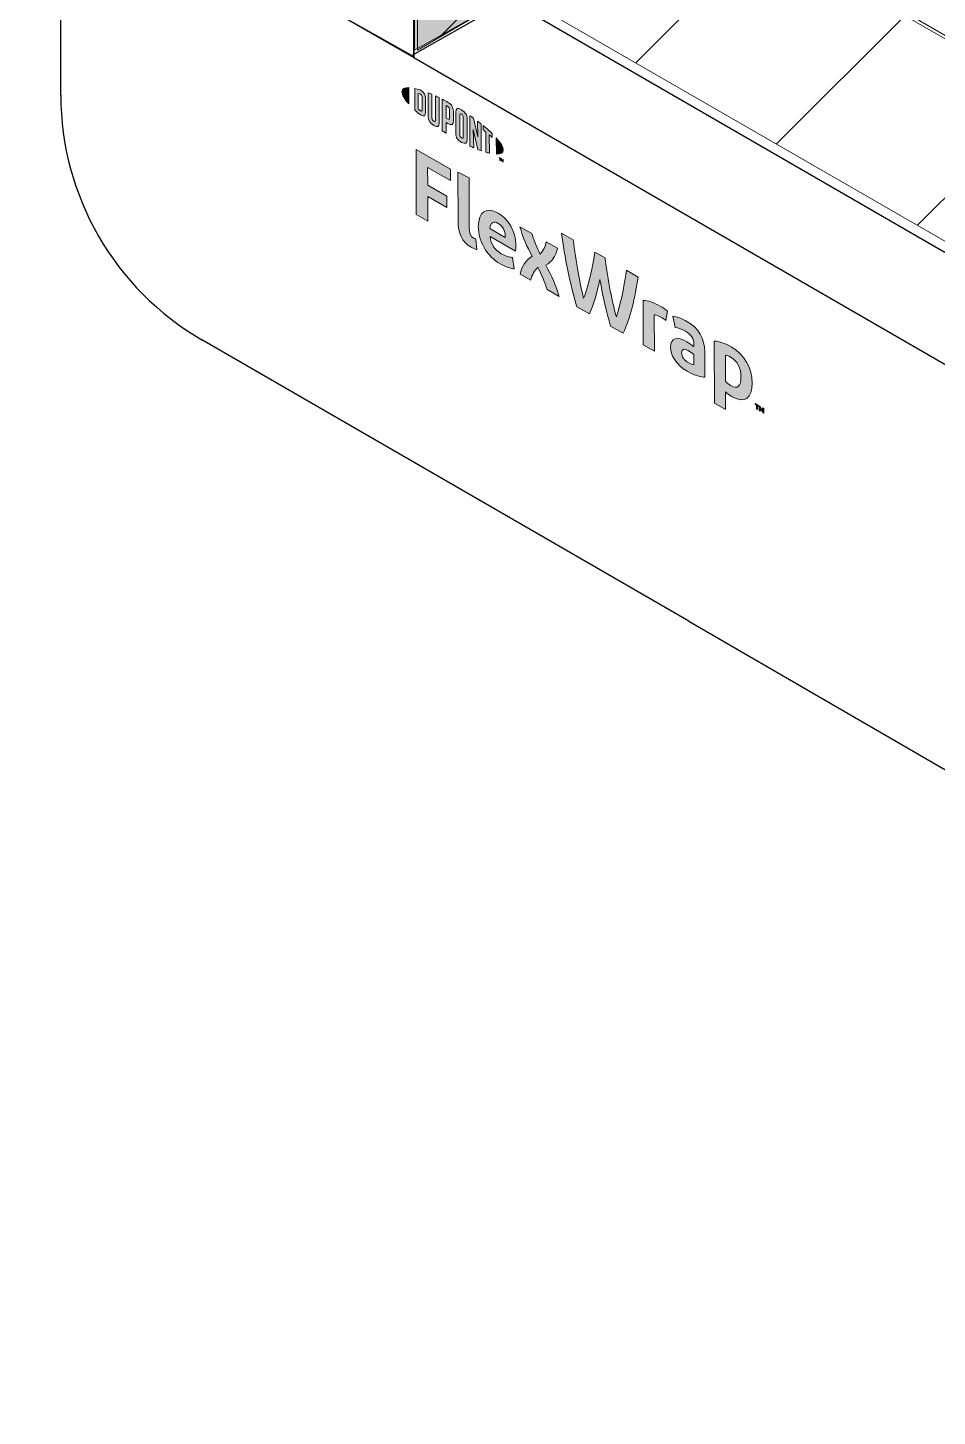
# Model space of a CAD drawing. Extents: x -1328 to 5679, y -4611 to 1603.
# Drawn here: x 3293.3 to 3351.2, y -2722.1 to -2633.7 of the extents above; entities that cross this region are included whole.
import ezdxf

# ---------------------------------------------------------------- set-up
doc = ezdxf.new("R2010")
doc.units = 0
doc.header["$MEASUREMENT"] = 0
for name, color, linetype, lineweight in [('G-ANNO-TTLB', 7, 'Continuous', 0), ('Layer 12', 7, 'Continuous', 0), ('TYVEK', 7, 'Continuous', 0)]:
    doc.layers.add(name, color=color, linetype=linetype, lineweight=lineweight)
pattern_1 = [(45, (0, 0), (-7.071067, 7.07107), [])]

# ---------------------------------------------------------------- blocks, each defined once
blk = doc.blocks.new('Block_178')
at = {"layer": 'TYVEK', "true_color": 0x003b71, "transparency": 33554687}
h = blk.add_hatch(color=156, dxfattribs=at)
h.dxf.hatch_style = 2
edge = h.paths.add_edge_path()
edge.add_spline(control_points=[(3318.071, -2645.602), (3318.071, -2645.602), (3318.06, -2641.461), (3318.06, -2641.461), (3318.06, -2641.461), (3320.246, -2642.715), (3320.246, -2642.715), (3320.246, -2642.715), (3320.248, -2643.437), (3320.248, -2643.437), (3320.248, -2643.437), (3318.796, -2642.604), (3318.796, -2642.604), (3318.796, -2642.604), (3318.799, -2643.728), (3318.799, -2643.728), (3318.799, -2643.728), (3320.02, -2644.429), (3320.02, -2644.429), (3320.02, -2644.429), (3320.021, -2645.15), (3320.021, -2645.15), (3320.021, -2645.15), (3318.8, -2644.449), (3318.8, -2644.449), (3318.8, -2644.449), (3318.804, -2646.023), (3318.804, -2646.023), (3318.804, -2646.023), (3318.071, -2645.602), (3318.071, -2645.602)], knot_values=[0, 0, 0, 0, 1, 1, 1, 2, 2, 2, 3, 3, 3, 4, 4, 4, 5, 5, 5, 6, 6, 6, 7, 7, 7, 8, 8, 8, 9, 9, 9, 10, 10, 10, 10], degree=3, periodic=0)
h = blk.add_hatch(color=156, dxfattribs=at)
h.dxf.hatch_style = 2
edge = h.paths.add_edge_path()
edge.add_spline(control_points=[(3321.444, -2646.445), (3321.444, -2646.765), (3321.517, -2646.977), (3321.722, -2647.095), (3321.773, -2647.125), (3321.824, -2647.148), (3321.871, -2647.163), (3321.871, -2647.163), (3321.923, -2647.837), (3321.923, -2647.837), (3321.826, -2647.805), (3321.667, -2647.737), (3321.564, -2647.678), (3320.974, -2647.34), (3320.737, -2646.761), (3320.736, -2646.051), (3320.736, -2646.051), (3320.728, -2642.892), (3320.728, -2642.892), (3320.728, -2642.892), (3321.436, -2643.251), (3321.436, -2643.251), (3321.436, -2643.251), (3321.444, -2646.445), (3321.444, -2646.445)], knot_values=[0, 0, 0, 0, 1, 1, 1, 2, 2, 2, 3, 3, 3, 4, 4, 4, 5, 5, 5, 6, 6, 6, 7, 7, 7, 8, 8, 8, 8], degree=3, periodic=0)
h = blk.add_hatch(color=156, dxfattribs=at)
h.dxf.hatch_style = 2
edge = h.paths.add_edge_path()
edge.add_spline(control_points=[(3322.755, -2646.495), (3322.755, -2646.495), (3323.73, -2647.055), (3323.73, -2647.055), (3323.73, -2647.055), (3323.73, -2646.984), (3323.73, -2646.984), (3323.729, -2646.653), (3323.574, -2646.322), (3323.292, -2646.16), (3322.995, -2645.989), (3322.8, -2646.12), (3322.755, -2646.495)], knot_values=[0, 0, 0, 0, 1, 1, 1, 2, 2, 2, 3, 3, 3, 4, 4, 4, 4], degree=3, periodic=0)
edge = h.paths.add_edge_path()
edge.add_spline(control_points=[(3324.314, -2649.056), (3324.088, -2649.045), (3323.755, -2648.936), (3323.416, -2648.742), (3322.59, -2648.267), (3322.025, -2647.34), (3322.022, -2646.358), (3322.02, -2645.418), (3322.536, -2645.076), (3323.291, -2645.509), (3323.963, -2645.895), (3324.405, -2646.698), (3324.407, -2647.491), (3324.408, -2647.668), (3324.398, -2647.816), (3324.388, -2647.929), (3324.388, -2647.929), (3322.767, -2646.998), (3322.767, -2646.998), (3322.834, -2647.51), (3323.076, -2647.861), (3323.486, -2648.097), (3323.738, -2648.241), (3323.979, -2648.314), (3324.199, -2648.334), (3324.199, -2648.334), (3324.314, -2649.056), (3324.314, -2649.056)], knot_values=[0, 0, 0, 0, 1, 1, 1, 2, 2, 2, 3, 3, 3, 4, 4, 4, 5, 5, 5, 6, 6, 6, 7, 7, 7, 8, 8, 8, 9, 9, 9, 9], degree=3, periodic=0)
h = blk.add_hatch(color=156, dxfattribs=at)
h.dxf.hatch_style = 2
edge = h.paths.add_edge_path()
edge.add_spline(control_points=[(3325.454, -2648.257), (3325.109, -2647.622), (3324.836, -2647.058), (3324.676, -2646.375), (3324.676, -2646.375), (3325.44, -2646.814), (3325.44, -2646.814), (3325.508, -2647.119), (3325.734, -2647.65), (3325.961, -2648.117), (3326.15, -2647.901), (3326.313, -2647.646), (3326.348, -2647.335), (3326.348, -2647.335), (3327.067, -2647.748), (3327.067, -2647.748), (3326.935, -2648.286), (3326.71, -2648.589), (3326.326, -2648.823), (3326.697, -2649.514), (3326.949, -2650.073), (3327.161, -2650.821), (3327.161, -2650.821), (3326.397, -2650.382), (3326.397, -2650.382), (3326.288, -2649.989), (3326.031, -2649.398), (3325.814, -2648.949), (3325.62, -2649.162), (3325.436, -2649.411), (3325.366, -2649.79), (3325.366, -2649.79), (3324.678, -2649.395), (3324.678, -2649.395), (3324.805, -2648.853), (3325.045, -2648.519), (3325.454, -2648.257)], knot_values=[0, 0, 0, 0, 1, 1, 1, 2, 2, 2, 3, 3, 3, 4, 4, 4, 5, 5, 5, 6, 6, 6, 7, 7, 7, 8, 8, 8, 9, 9, 9, 10, 10, 10, 11, 11, 11, 12, 12, 12, 12], degree=3, periodic=0)
h = blk.add_hatch(color=156, dxfattribs=at)
h.dxf.hatch_style = 2
edge = h.paths.add_edge_path()
edge.add_spline(control_points=[(3331.455, -2649.151), (3331.455, -2649.151), (3332.204, -2649.581), (3332.204, -2649.581), (3332.013, -2650.847), (3331.678, -2652.28), (3331.245, -2653.165), (3331.245, -2653.165), (3330.439, -2652.703), (3330.439, -2652.703), (3330.186, -2651.819), (3329.958, -2650.82), (3329.766, -2649.741), (3329.574, -2650.599), (3329.355, -2651.342), (3329.1, -2651.934), (3329.1, -2651.934), (3328.295, -2651.471), (3328.295, -2651.471), (3327.882, -2650.1), (3327.514, -2648.264), (3327.32, -2646.777), (3327.32, -2646.777), (3328.064, -2647.204), (3328.064, -2647.204), (3328.226, -2648.543), (3328.517, -2650.11), (3328.729, -2650.923), (3328.948, -2650.358), (3329.288, -2649.195), (3329.434, -2647.99), (3329.434, -2647.99), (3330.091, -2648.367), (3330.091, -2648.367), (3330.248, -2649.745), (3330.585, -2651.297), (3330.812, -2652.119), (3331.015, -2651.545), (3331.304, -2650.311), (3331.455, -2649.151)], knot_values=[0, 0, 0, 0, 1, 1, 1, 2, 2, 2, 3, 3, 3, 4, 4, 4, 5, 5, 5, 6, 6, 6, 7, 7, 7, 8, 8, 8, 9, 9, 9, 10, 10, 10, 11, 11, 11, 12, 12, 12, 13, 13, 13, 13], degree=3, periodic=0)
h = blk.add_hatch(color=156, dxfattribs=at)
h.dxf.hatch_style = 2
edge = h.paths.add_edge_path()
edge.add_spline(control_points=[(3333.597, -2651.426), (3333.782, -2651.532), (3333.956, -2651.656), (3334.059, -2651.744), (3334.059, -2651.744), (3333.958, -2652.354), (3333.958, -2652.354), (3333.871, -2652.268), (3333.763, -2652.195), (3333.655, -2652.133), (3333.465, -2652.024), (3333.337, -2651.992), (3333.23, -2651.989), (3333.23, -2651.989), (3333.235, -2654.308), (3333.235, -2654.308), (3333.235, -2654.308), (3332.527, -2653.901), (3332.527, -2653.901), (3332.527, -2653.901), (3332.52, -2651.068), (3332.52, -2651.068), (3332.797, -2651.067), (3333.228, -2651.214), (3333.597, -2651.426)], knot_values=[0, 0, 0, 0, 1, 1, 1, 2, 2, 2, 3, 3, 3, 4, 4, 4, 5, 5, 5, 6, 6, 6, 7, 7, 7, 8, 8, 8, 8], degree=3, periodic=0)
h = blk.add_hatch(color=156, dxfattribs=at)
h.dxf.hatch_style = 2
edge = h.paths.add_edge_path()
edge.add_spline(control_points=[(3335.753, -2655.156), (3335.753, -2655.156), (3335.751, -2654.524), (3335.751, -2654.524), (3335.633, -2654.426), (3335.51, -2654.338), (3335.387, -2654.267), (3335.151, -2654.132), (3334.967, -2654.132), (3334.967, -2654.41), (3334.968, -2654.659), (3335.122, -2654.877), (3335.394, -2655.033), (3335.548, -2655.121), (3335.676, -2655.16), (3335.753, -2655.156)], knot_values=[0, 0, 0, 0, 1, 1, 1, 2, 2, 2, 3, 3, 3, 4, 4, 4, 5, 5, 5, 5], degree=3, periodic=0)
edge = h.paths.add_edge_path()
edge.add_spline(control_points=[(3335.324, -2655.578), (3334.621, -2655.174), (3334.266, -2654.574), (3334.264, -2654.042), (3334.263, -2653.456), (3334.678, -2653.352), (3335.293, -2653.699), (3335.437, -2653.782), (3335.622, -2653.912), (3335.75, -2654.009), (3335.75, -2654.009), (3335.75, -2653.867), (3335.75, -2653.867), (3335.749, -2653.506), (3335.569, -2653.231), (3335.225, -2653.034), (3334.999, -2652.905), (3334.758, -2652.807), (3334.548, -2652.787), (3334.548, -2652.787), (3334.418, -2652.075), (3334.418, -2652.075), (3334.639, -2652.095), (3334.993, -2652.227), (3335.306, -2652.407), (3336.06, -2652.84), (3336.435, -2653.516), (3336.437, -2654.315), (3336.437, -2654.315), (3336.441, -2655.959), (3336.441, -2655.959), (3336.231, -2655.963), (3335.837, -2655.872), (3335.324, -2655.578)], knot_values=[0, 0, 0, 0, 1, 1, 1, 2, 2, 2, 3, 3, 3, 4, 4, 4, 5, 5, 5, 6, 6, 6, 7, 7, 7, 8, 8, 8, 9, 9, 9, 10, 10, 10, 11, 11, 11, 11], degree=3, periodic=0)
h = blk.add_hatch(color=156, dxfattribs=at)
h.dxf.hatch_style = 2
edge = h.paths.add_edge_path()
edge.add_spline(control_points=[(3338.087, -2656.491), (3338.539, -2656.75), (3338.748, -2656.551), (3338.747, -2655.942), (3338.745, -2655.409), (3338.549, -2654.943), (3338.083, -2654.675), (3337.954, -2654.601), (3337.862, -2654.578), (3337.754, -2654.563), (3337.754, -2654.563), (3337.759, -2656.219), (3337.759, -2656.219), (3337.856, -2656.323), (3337.938, -2656.405), (3338.087, -2656.491)], knot_values=[0, 0, 0, 0, 1, 1, 1, 2, 2, 2, 3, 3, 3, 4, 4, 4, 5, 5, 5, 5], degree=3, periodic=0)
edge = h.paths.add_edge_path()
edge.add_spline(control_points=[(3338.191, -2657.212), (3338.012, -2657.109), (3337.889, -2657.015), (3337.76, -2656.888), (3337.76, -2656.888), (3337.763, -2658.012), (3337.763, -2658.012), (3337.763, -2658.012), (3337.06, -2657.608), (3337.06, -2657.608), (3337.06, -2657.608), (3337.05, -2653.663), (3337.05, -2653.663), (3337.342, -2653.677), (3337.753, -2653.812), (3338.117, -2654.021), (3338.958, -2654.504), (3339.462, -2655.384), (3339.465, -2656.331), (3339.467, -2657.301), (3338.992, -2657.672), (3338.191, -2657.212)], knot_values=[0, 0, 0, 0, 1, 1, 1, 2, 2, 2, 3, 3, 3, 4, 4, 4, 5, 5, 5, 6, 6, 6, 7, 7, 7, 7], degree=3, periodic=0)
h = blk.add_hatch(color=156, dxfattribs=at)
h.dxf.hatch_style = 2
edge = h.paths.add_edge_path()
edge.add_spline(control_points=[(3339.973, -2657.817), (3339.999, -2657.905), (3340.024, -2657.971), (3340.055, -2658.042), (3340.085, -2658.006), (3340.106, -2657.966), (3340.132, -2657.908), (3340.132, -2657.908), (3340.205, -2657.951), (3340.205, -2657.951), (3340.205, -2657.951), (3340.206, -2658.257), (3340.206, -2658.257), (3340.206, -2658.257), (3340.142, -2658.22), (3340.142, -2658.22), (3340.142, -2658.22), (3340.142, -2658.079), (3340.142, -2658.079), (3340.142, -2658.079), (3340.145, -2658.033), (3340.145, -2658.033), (3340.124, -2658.067), (3340.1, -2658.101), (3340.078, -2658.127), (3340.078, -2658.127), (3340.029, -2658.099), (3340.029, -2658.099), (3340.007, -2658.047), (3339.982, -2657.983), (3339.96, -2657.924), (3339.96, -2657.924), (3339.964, -2657.976), (3339.964, -2657.976), (3339.964, -2657.976), (3339.964, -2658.117), (3339.964, -2658.117), (3339.964, -2658.117), (3339.9, -2658.081), (3339.9, -2658.081), (3339.9, -2658.081), (3339.899, -2657.775), (3339.899, -2657.775), (3339.899, -2657.775), (3339.973, -2657.817), (3339.973, -2657.817)], knot_values=[0, 0, 0, 0, 1, 1, 1, 2, 2, 2, 3, 3, 3, 4, 4, 4, 5, 5, 5, 6, 6, 6, 7, 7, 7, 8, 8, 8, 9, 9, 9, 10, 10, 10, 11, 11, 11, 12, 12, 12, 13, 13, 13, 14, 14, 14, 15, 15, 15, 15], degree=3, periodic=0)
edge = h.paths.add_edge_path()
edge.add_spline(control_points=[(3339.727, -2657.744), (3339.727, -2657.744), (3339.655, -2657.703), (3339.655, -2657.703), (3339.655, -2657.703), (3339.655, -2657.635), (3339.655, -2657.635), (3339.655, -2657.635), (3339.87, -2657.758), (3339.87, -2657.758), (3339.87, -2657.758), (3339.87, -2657.826), (3339.87, -2657.826), (3339.87, -2657.826), (3339.798, -2657.785), (3339.798, -2657.785), (3339.798, -2657.785), (3339.799, -2658.023), (3339.799, -2658.023), (3339.799, -2658.023), (3339.727, -2657.982), (3339.727, -2657.982), (3339.727, -2657.982), (3339.727, -2657.744), (3339.727, -2657.744)], knot_values=[0, 0, 0, 0, 1, 1, 1, 2, 2, 2, 3, 3, 3, 4, 4, 4, 5, 5, 5, 6, 6, 6, 7, 7, 7, 8, 8, 8, 8], degree=3, periodic=0)
at = {"layer": 'TYVEK'}
for points, knots in [([(3318.071, -2645.602), (3318.071, -2645.602), (3318.06, -2641.461), (3318.06, -2641.461), (3318.06, -2641.461), (3320.246, -2642.715), (3320.246, -2642.715), (3320.246, -2642.715), (3320.248, -2643.437), (3320.248, -2643.437), (3320.248, -2643.437), (3318.796, -2642.604), (3318.796, -2642.604), (3318.796, -2642.604), (3318.799, -2643.728), (3318.799, -2643.728), (3318.799, -2643.728), (3320.02, -2644.429), (3320.02, -2644.429), (3320.02, -2644.429), (3320.021, -2645.15), (3320.021, -2645.15), (3320.021, -2645.15), (3318.8, -2644.449), (3318.8, -2644.449), (3318.8, -2644.449), (3318.804, -2646.023), (3318.804, -2646.023), (3318.804, -2646.023), (3318.071, -2645.602), (3318.071, -2645.602)], [0, 0, 0, 0, 1, 1, 1, 2, 2, 2, 3, 3, 3, 4, 4, 4, 5, 5, 5, 6, 6, 6, 7, 7, 7, 8, 8, 8, 9, 9, 9, 10, 10, 10, 10]), ([(3321.444, -2646.445), (3321.444, -2646.765), (3321.517, -2646.977), (3321.722, -2647.095), (3321.773, -2647.125), (3321.824, -2647.148), (3321.871, -2647.163), (3321.871, -2647.163), (3321.923, -2647.837), (3321.923, -2647.837), (3321.826, -2647.805), (3321.667, -2647.737), (3321.564, -2647.678), (3320.974, -2647.34), (3320.737, -2646.761), (3320.736, -2646.051), (3320.736, -2646.051), (3320.728, -2642.892), (3320.728, -2642.892), (3320.728, -2642.892), (3321.436, -2643.251), (3321.436, -2643.251), (3321.436, -2643.251), (3321.444, -2646.445), (3321.444, -2646.445)], [0, 0, 0, 0, 1, 1, 1, 2, 2, 2, 3, 3, 3, 4, 4, 4, 5, 5, 5, 6, 6, 6, 7, 7, 7, 8, 8, 8, 8]), ([(3324.314, -2649.056), (3324.088, -2649.045), (3323.755, -2648.936), (3323.416, -2648.742), (3322.59, -2648.267), (3322.025, -2647.34), (3322.022, -2646.358), (3322.02, -2645.418), (3322.536, -2645.076), (3323.291, -2645.509), (3323.963, -2645.895), (3324.405, -2646.698), (3324.407, -2647.491), (3324.408, -2647.668), (3324.398, -2647.816), (3324.388, -2647.929), (3324.388, -2647.929), (3322.767, -2646.998), (3322.767, -2646.998), (3322.834, -2647.51), (3323.076, -2647.861), (3323.486, -2648.097), (3323.738, -2648.241), (3323.979, -2648.314), (3324.199, -2648.334), (3324.199, -2648.334), (3324.314, -2649.056), (3324.314, -2649.056)], [0, 0, 0, 0, 1, 1, 1, 2, 2, 2, 3, 3, 3, 4, 4, 4, 5, 5, 5, 6, 6, 6, 7, 7, 7, 8, 8, 8, 9, 9, 9, 9]), ([(3322.755, -2646.495), (3322.755, -2646.495), (3323.73, -2647.055), (3323.73, -2647.055), (3323.73, -2647.055), (3323.73, -2646.984), (3323.73, -2646.984), (3323.729, -2646.653), (3323.574, -2646.322), (3323.292, -2646.16), (3322.995, -2645.989), (3322.8, -2646.12), (3322.755, -2646.495)], [0, 0, 0, 0, 1, 1, 1, 2, 2, 2, 3, 3, 3, 4, 4, 4, 4]), ([(3325.454, -2648.257), (3325.109, -2647.622), (3324.836, -2647.058), (3324.676, -2646.375), (3324.676, -2646.375), (3325.44, -2646.814), (3325.44, -2646.814), (3325.508, -2647.119), (3325.734, -2647.65), (3325.961, -2648.117), (3326.15, -2647.901), (3326.313, -2647.646), (3326.348, -2647.335), (3326.348, -2647.335), (3327.067, -2647.748), (3327.067, -2647.748), (3326.935, -2648.286), (3326.71, -2648.589), (3326.326, -2648.823), (3326.697, -2649.514), (3326.949, -2650.073), (3327.161, -2650.821), (3327.161, -2650.821), (3326.397, -2650.382), (3326.397, -2650.382), (3326.288, -2649.989), (3326.031, -2649.398), (3325.814, -2648.949), (3325.62, -2649.162), (3325.436, -2649.411), (3325.366, -2649.79), (3325.366, -2649.79), (3324.678, -2649.395), (3324.678, -2649.395), (3324.805, -2648.853), (3325.045, -2648.519), (3325.454, -2648.257)], [0, 0, 0, 0, 1, 1, 1, 2, 2, 2, 3, 3, 3, 4, 4, 4, 5, 5, 5, 6, 6, 6, 7, 7, 7, 8, 8, 8, 9, 9, 9, 10, 10, 10, 11, 11, 11, 12, 12, 12, 12]), ([(3331.455, -2649.151), (3331.455, -2649.151), (3332.204, -2649.581), (3332.204, -2649.581), (3332.013, -2650.847), (3331.678, -2652.28), (3331.245, -2653.165), (3331.245, -2653.165), (3330.439, -2652.703), (3330.439, -2652.703), (3330.186, -2651.819), (3329.958, -2650.82), (3329.766, -2649.741), (3329.574, -2650.599), (3329.355, -2651.342), (3329.1, -2651.934), (3329.1, -2651.934), (3328.295, -2651.471), (3328.295, -2651.471), (3327.882, -2650.1), (3327.514, -2648.264), (3327.32, -2646.777), (3327.32, -2646.777), (3328.064, -2647.204), (3328.064, -2647.204), (3328.226, -2648.543), (3328.517, -2650.11), (3328.729, -2650.923), (3328.948, -2650.358), (3329.288, -2649.195), (3329.434, -2647.99), (3329.434, -2647.99), (3330.091, -2648.367), (3330.091, -2648.367), (3330.248, -2649.745), (3330.585, -2651.297), (3330.812, -2652.119), (3331.015, -2651.545), (3331.304, -2650.311), (3331.455, -2649.151)], [0, 0, 0, 0, 1, 1, 1, 2, 2, 2, 3, 3, 3, 4, 4, 4, 5, 5, 5, 6, 6, 6, 7, 7, 7, 8, 8, 8, 9, 9, 9, 10, 10, 10, 11, 11, 11, 12, 12, 12, 13, 13, 13, 13]), ([(3333.597, -2651.426), (3333.782, -2651.532), (3333.956, -2651.656), (3334.059, -2651.744), (3334.059, -2651.744), (3333.958, -2652.354), (3333.958, -2652.354), (3333.871, -2652.268), (3333.763, -2652.195), (3333.655, -2652.133), (3333.465, -2652.024), (3333.337, -2651.992), (3333.23, -2651.989), (3333.23, -2651.989), (3333.235, -2654.308), (3333.235, -2654.308), (3333.235, -2654.308), (3332.527, -2653.901), (3332.527, -2653.901), (3332.527, -2653.901), (3332.52, -2651.068), (3332.52, -2651.068), (3332.797, -2651.067), (3333.228, -2651.214), (3333.597, -2651.426)], [0, 0, 0, 0, 1, 1, 1, 2, 2, 2, 3, 3, 3, 4, 4, 4, 5, 5, 5, 6, 6, 6, 7, 7, 7, 8, 8, 8, 8]), ([(3335.324, -2655.578), (3334.621, -2655.174), (3334.266, -2654.574), (3334.264, -2654.042), (3334.263, -2653.456), (3334.678, -2653.352), (3335.293, -2653.699), (3335.437, -2653.782), (3335.622, -2653.912), (3335.75, -2654.009), (3335.75, -2654.009), (3335.75, -2653.867), (3335.75, -2653.867), (3335.749, -2653.506), (3335.569, -2653.231), (3335.225, -2653.034), (3334.999, -2652.905), (3334.758, -2652.807), (3334.548, -2652.787), (3334.548, -2652.787), (3334.418, -2652.075), (3334.418, -2652.075), (3334.639, -2652.095), (3334.993, -2652.227), (3335.306, -2652.407), (3336.06, -2652.84), (3336.435, -2653.516), (3336.437, -2654.315), (3336.437, -2654.315), (3336.441, -2655.959), (3336.441, -2655.959), (3336.231, -2655.963), (3335.837, -2655.872), (3335.324, -2655.578)], [0, 0, 0, 0, 1, 1, 1, 2, 2, 2, 3, 3, 3, 4, 4, 4, 5, 5, 5, 6, 6, 6, 7, 7, 7, 8, 8, 8, 9, 9, 9, 10, 10, 10, 11, 11, 11, 11]), ([(3335.753, -2655.156), (3335.753, -2655.156), (3335.751, -2654.524), (3335.751, -2654.524), (3335.633, -2654.426), (3335.51, -2654.338), (3335.387, -2654.267), (3335.151, -2654.132), (3334.967, -2654.132), (3334.967, -2654.41), (3334.968, -2654.659), (3335.122, -2654.877), (3335.394, -2655.033), (3335.548, -2655.121), (3335.676, -2655.16), (3335.753, -2655.156)], [0, 0, 0, 0, 1, 1, 1, 2, 2, 2, 3, 3, 3, 4, 4, 4, 5, 5, 5, 5]), ([(3338.191, -2657.212), (3338.012, -2657.109), (3337.889, -2657.015), (3337.76, -2656.888), (3337.76, -2656.888), (3337.763, -2658.012), (3337.763, -2658.012), (3337.763, -2658.012), (3337.06, -2657.608), (3337.06, -2657.608), (3337.06, -2657.608), (3337.05, -2653.663), (3337.05, -2653.663), (3337.342, -2653.677), (3337.753, -2653.812), (3338.117, -2654.021), (3338.958, -2654.504), (3339.462, -2655.384), (3339.465, -2656.331), (3339.467, -2657.301), (3338.992, -2657.672), (3338.191, -2657.212)], [0, 0, 0, 0, 1, 1, 1, 2, 2, 2, 3, 3, 3, 4, 4, 4, 5, 5, 5, 6, 6, 6, 7, 7, 7, 7]), ([(3338.087, -2656.491), (3338.539, -2656.75), (3338.748, -2656.551), (3338.747, -2655.942), (3338.745, -2655.409), (3338.549, -2654.943), (3338.083, -2654.675), (3337.954, -2654.601), (3337.862, -2654.578), (3337.754, -2654.563), (3337.754, -2654.563), (3337.759, -2656.219), (3337.759, -2656.219), (3337.856, -2656.323), (3337.938, -2656.405), (3338.087, -2656.491)], [0, 0, 0, 0, 1, 1, 1, 2, 2, 2, 3, 3, 3, 4, 4, 4, 5, 5, 5, 5]), ([(3339.727, -2657.744), (3339.727, -2657.744), (3339.655, -2657.703), (3339.655, -2657.703), (3339.655, -2657.703), (3339.655, -2657.635), (3339.655, -2657.635), (3339.655, -2657.635), (3339.87, -2657.758), (3339.87, -2657.758), (3339.87, -2657.758), (3339.87, -2657.826), (3339.87, -2657.826), (3339.87, -2657.826), (3339.798, -2657.785), (3339.798, -2657.785), (3339.798, -2657.785), (3339.799, -2658.023), (3339.799, -2658.023), (3339.799, -2658.023), (3339.727, -2657.982), (3339.727, -2657.982), (3339.727, -2657.982), (3339.727, -2657.744), (3339.727, -2657.744)], [0, 0, 0, 0, 1, 1, 1, 2, 2, 2, 3, 3, 3, 4, 4, 4, 5, 5, 5, 6, 6, 6, 7, 7, 7, 8, 8, 8, 8]), ([(3339.973, -2657.817), (3339.999, -2657.905), (3340.024, -2657.971), (3340.055, -2658.042), (3340.085, -2658.006), (3340.106, -2657.966), (3340.132, -2657.908), (3340.132, -2657.908), (3340.205, -2657.951), (3340.205, -2657.951), (3340.205, -2657.951), (3340.206, -2658.257), (3340.206, -2658.257), (3340.206, -2658.257), (3340.142, -2658.22), (3340.142, -2658.22), (3340.142, -2658.22), (3340.142, -2658.079), (3340.142, -2658.079), (3340.142, -2658.079), (3340.145, -2658.033), (3340.145, -2658.033), (3340.124, -2658.067), (3340.1, -2658.101), (3340.078, -2658.127), (3340.078, -2658.127), (3340.029, -2658.099), (3340.029, -2658.099), (3340.007, -2658.047), (3339.982, -2657.983), (3339.96, -2657.924), (3339.96, -2657.924), (3339.964, -2657.976), (3339.964, -2657.976), (3339.964, -2657.976), (3339.964, -2658.117), (3339.964, -2658.117), (3339.964, -2658.117), (3339.9, -2658.081), (3339.9, -2658.081), (3339.9, -2658.081), (3339.899, -2657.775), (3339.899, -2657.775), (3339.899, -2657.775), (3339.973, -2657.817), (3339.973, -2657.817)], [0, 0, 0, 0, 1, 1, 1, 2, 2, 2, 3, 3, 3, 4, 4, 4, 5, 5, 5, 6, 6, 6, 7, 7, 7, 8, 8, 8, 9, 9, 9, 10, 10, 10, 11, 11, 11, 12, 12, 12, 13, 13, 13, 14, 14, 14, 15, 15, 15, 15])]:
    blk.add_open_spline(points, degree=3, knots=knots, dxfattribs=at)
blk = doc.blocks.new('Block_179')
at = {"layer": 'TYVEK', "true_color": 0x003b71, "transparency": 33554687}
h = blk.add_hatch(color=156, dxfattribs=at)
h.dxf.hatch_style = 2
edge = h.paths.add_edge_path()
edge.add_spline(control_points=[(3317.158, -2637.782), (3317.159, -2637.973), (3317.319, -2638.243), (3317.599, -2638.557), (3317.599, -2638.557), (3317.597, -2637.517), (3317.597, -2637.517), (3317.318, -2637.509), (3317.158, -2637.594), (3317.158, -2637.782)], knot_values=[0, 0, 0, 0, 1, 1, 1, 2, 2, 2, 3, 3, 3, 3], degree=3, periodic=0)
h = blk.add_hatch(color=156, dxfattribs=at)
h.dxf.hatch_style = 2
edge = h.paths.add_edge_path()
edge.add_spline(control_points=[(3318.439, -2638.942), (3318.44, -2639.022), (3318.398, -2639.025), (3318.348, -2638.996), (3318.31, -2638.974), (3318.25, -2638.924), (3318.201, -2638.88), (3318.201, -2638.88), (3318.199, -2637.886), (3318.199, -2637.886), (3318.248, -2637.9), (3318.307, -2637.918), (3318.346, -2637.94), (3318.396, -2637.968), (3318.437, -2638.019), (3318.437, -2638.098), (3318.437, -2638.098), (3318.439, -2638.942), (3318.439, -2638.942)], knot_values=[0, 0, 0, 0, 1, 1, 1, 2, 2, 2, 3, 3, 3, 4, 4, 4, 5, 5, 5, 6, 6, 6, 6], degree=3, periodic=0)
edge = h.paths.add_edge_path()
edge.add_spline(control_points=[(3318.378, -2637.699), (3318.3, -2637.654), (3318.187, -2637.616), (3317.983, -2637.571), (3317.983, -2637.571), (3317.987, -2638.949), (3317.987, -2638.949), (3318.166, -2639.115), (3318.303, -2639.23), (3318.382, -2639.275), (3318.562, -2639.378), (3318.663, -2639.309), (3318.662, -2639.106), (3318.662, -2639.106), (3318.66, -2638.191), (3318.66, -2638.191), (3318.66, -2637.987), (3318.558, -2637.802), (3318.378, -2637.699)], knot_values=[0, 0, 0, 0, 1, 1, 1, 2, 2, 2, 3, 3, 3, 4, 4, 4, 5, 5, 5, 6, 6, 6, 6], degree=3, periodic=0)
h = blk.add_hatch(color=156, dxfattribs=at)
h.dxf.hatch_style = 2
edge = h.paths.add_edge_path()
edge.add_spline(control_points=[(3319.29, -2639.592), (3319.29, -2639.672), (3319.266, -2639.709), (3319.18, -2639.647), (3319.095, -2639.586), (3319.072, -2639.532), (3319.072, -2639.437), (3319.072, -2639.437), (3319.069, -2637.938), (3319.069, -2637.938), (3319.012, -2637.913), (3318.887, -2637.861), (3318.833, -2637.839), (3318.833, -2637.839), (3318.837, -2639.355), (3318.837, -2639.355), (3318.837, -2639.598), (3318.939, -2639.75), (3319.181, -2639.921), (3319.402, -2640.077), (3319.537, -2640.025), (3319.536, -2639.757), (3319.536, -2639.757), (3319.532, -2638.154), (3319.532, -2638.154), (3319.486, -2638.131), (3319.335, -2638.059), (3319.286, -2638.037), (3319.286, -2638.037), (3319.29, -2639.592), (3319.29, -2639.592)], knot_values=[0, 0, 0, 0, 1, 1, 1, 2, 2, 2, 3, 3, 3, 4, 4, 4, 5, 5, 5, 6, 6, 6, 7, 7, 7, 8, 8, 8, 9, 9, 9, 10, 10, 10, 10], degree=3, periodic=0)
h = blk.add_hatch(color=156, dxfattribs=at)
h.dxf.hatch_style = 2
edge = h.paths.add_edge_path()
edge.add_spline(control_points=[(3320.185, -2639.448), (3320.185, -2639.535), (3320.159, -2639.563), (3320.059, -2639.506), (3320.059, -2639.506), (3319.972, -2639.457), (3319.972, -2639.457), (3319.972, -2639.457), (3319.971, -2638.661), (3319.971, -2638.661), (3320.009, -2638.68), (3320.029, -2638.692), (3320.052, -2638.705), (3320.161, -2638.767), (3320.183, -2638.827), (3320.183, -2638.916), (3320.183, -2638.916), (3320.185, -2639.448), (3320.185, -2639.448)], knot_values=[0, 0, 0, 0, 1, 1, 1, 2, 2, 2, 3, 3, 3, 4, 4, 4, 5, 5, 5, 6, 6, 6, 6], degree=3, periodic=0)
edge = h.paths.add_edge_path()
edge.add_spline(control_points=[(3320.066, -2638.431), (3320.023, -2638.407), (3319.867, -2638.323), (3319.724, -2638.251), (3319.724, -2638.251), (3319.729, -2640.269), (3319.729, -2640.269), (3319.778, -2640.3), (3319.906, -2640.381), (3319.975, -2640.423), (3319.975, -2640.423), (3319.973, -2639.738), (3319.973, -2639.738), (3319.973, -2639.738), (3320.069, -2639.793), (3320.069, -2639.793), (3320.327, -2639.94), (3320.434, -2639.868), (3320.433, -2639.612), (3320.433, -2639.612), (3320.432, -2639.017), (3320.432, -2639.017), (3320.431, -2638.766), (3320.31, -2638.572), (3320.066, -2638.431)], knot_values=[0, 0, 0, 0, 1, 1, 1, 2, 2, 2, 3, 3, 3, 4, 4, 4, 5, 5, 5, 6, 6, 6, 7, 7, 7, 8, 8, 8, 8], degree=3, periodic=0)
h = blk.add_hatch(color=156, dxfattribs=at)
h.dxf.hatch_style = 2
edge = h.paths.add_edge_path()
edge.add_spline(control_points=[(3321.065, -2640.657), (3321.065, -2640.737), (3321.042, -2640.765), (3320.955, -2640.718), (3320.865, -2640.669), (3320.841, -2640.611), (3320.841, -2640.528), (3320.841, -2640.528), (3320.838, -2639.27), (3320.838, -2639.27), (3320.837, -2639.187), (3320.862, -2639.156), (3320.951, -2639.21), (3321.038, -2639.263), (3321.062, -2639.319), (3321.062, -2639.399), (3321.062, -2639.399), (3321.065, -2640.657), (3321.065, -2640.657)], knot_values=[0, 0, 0, 0, 1, 1, 1, 2, 2, 2, 3, 3, 3, 4, 4, 4, 5, 5, 5, 6, 6, 6, 6], degree=3, periodic=0)
edge = h.paths.add_edge_path()
edge.add_spline(control_points=[(3320.951, -2638.928), (3320.723, -2638.784), (3320.587, -2638.823), (3320.588, -2639.088), (3320.588, -2639.088), (3320.591, -2640.409), (3320.591, -2640.409), (3320.592, -2640.689), (3320.715, -2640.875), (3320.956, -2641.001), (3321.191, -2641.125), (3321.314, -2641.092), (3321.313, -2640.794), (3321.313, -2640.794), (3321.31, -2639.533), (3321.31, -2639.533), (3321.309, -2639.249), (3321.198, -2639.084), (3320.951, -2638.928)], knot_values=[0, 0, 0, 0, 1, 1, 1, 2, 2, 2, 3, 3, 3, 4, 4, 4, 5, 5, 5, 6, 6, 6, 6], degree=3, periodic=0)
h = blk.add_hatch(color=156, dxfattribs=at)
h.dxf.hatch_style = 2
edge = h.paths.add_edge_path()
edge.add_spline(control_points=[(3321.994, -2640.65), (3321.994, -2640.65), (3321.719, -2639.467), (3321.719, -2639.467), (3321.645, -2639.413), (3321.555, -2639.35), (3321.486, -2639.303), (3321.486, -2639.303), (3321.491, -2641.24), (3321.491, -2641.24), (3321.539, -2641.263), (3321.663, -2641.318), (3321.727, -2641.345), (3321.727, -2641.345), (3321.705, -2640.192), (3321.705, -2640.192), (3321.705, -2640.192), (3321.996, -2641.455), (3321.996, -2641.455), (3322.058, -2641.479), (3322.147, -2641.512), (3322.206, -2641.533), (3322.206, -2641.533), (3322.202, -2639.831), (3322.202, -2639.831), (3322.141, -2639.782), (3322.029, -2639.696), (3321.975, -2639.656), (3321.975, -2639.656), (3321.994, -2640.65), (3321.994, -2640.65)], knot_values=[0, 0, 0, 0, 1, 1, 1, 2, 2, 2, 3, 3, 3, 4, 4, 4, 5, 5, 5, 6, 6, 6, 7, 7, 7, 8, 8, 8, 9, 9, 9, 10, 10, 10, 10], degree=3, periodic=0)
h = blk.add_hatch(color=156, dxfattribs=at)
h.dxf.hatch_style = 2
edge = h.paths.add_edge_path()
edge.add_spline(control_points=[(3322.325, -2640.199), (3322.385, -2640.246), (3322.445, -2640.295), (3322.504, -2640.343), (3322.504, -2640.343), (3322.507, -2641.631), (3322.507, -2641.631), (3322.561, -2641.647), (3322.661, -2641.674), (3322.727, -2641.69), (3322.727, -2641.69), (3322.724, -2640.53), (3322.724, -2640.53), (3322.788, -2640.586), (3322.849, -2640.64), (3322.904, -2640.69), (3322.904, -2640.69), (3322.903, -2640.441), (3322.903, -2640.441), (3322.729, -2640.272), (3322.542, -2640.107), (3322.324, -2639.929), (3322.324, -2639.929), (3322.325, -2640.199), (3322.325, -2640.199)], knot_values=[0, 0, 0, 0, 1, 1, 1, 2, 2, 2, 3, 3, 3, 4, 4, 4, 5, 5, 5, 6, 6, 6, 7, 7, 7, 8, 8, 8, 8], degree=3, periodic=0)
h = blk.add_hatch(color=156, dxfattribs=at)
h.dxf.hatch_style = 2
edge = h.paths.add_edge_path()
edge.add_spline(control_points=[(3323.609, -2641.486), (3323.61, -2641.677), (3323.45, -2641.763), (3323.17, -2641.755), (3323.17, -2641.755), (3323.168, -2640.715), (3323.168, -2640.715), (3323.448, -2641.028), (3323.609, -2641.297), (3323.609, -2641.486)], knot_values=[0, 0, 0, 0, 1, 1, 1, 2, 2, 2, 3, 3, 3, 3], degree=3, periodic=0)
h = blk.add_hatch(color=156, dxfattribs=at)
h.dxf.hatch_style = 2
edge = h.paths.add_edge_path()
edge.add_spline(control_points=[(3323.48, -2642.037), (3323.48, -2642.037), (3323.506, -2642.052), (3323.506, -2642.052), (3323.506, -2642.052), (3323.546, -2642.146), (3323.546, -2642.146), (3323.546, -2642.146), (3323.585, -2642.097), (3323.585, -2642.097), (3323.585, -2642.097), (3323.611, -2642.112), (3323.611, -2642.112), (3323.611, -2642.112), (3323.611, -2642.262), (3323.611, -2642.262), (3323.611, -2642.262), (3323.587, -2642.248), (3323.587, -2642.248), (3323.587, -2642.248), (3323.587, -2642.141), (3323.587, -2642.141), (3323.587, -2642.141), (3323.547, -2642.19), (3323.547, -2642.19), (3323.547, -2642.19), (3323.544, -2642.188), (3323.544, -2642.188), (3323.544, -2642.188), (3323.504, -2642.094), (3323.504, -2642.094), (3323.504, -2642.094), (3323.504, -2642.2), (3323.504, -2642.2), (3323.504, -2642.2), (3323.48, -2642.187), (3323.48, -2642.187), (3323.48, -2642.187), (3323.48, -2642.037), (3323.48, -2642.037)], knot_values=[0, 0, 0, 0, 1, 1, 1, 2, 2, 2, 3, 3, 3, 4, 4, 4, 5, 5, 5, 6, 6, 6, 7, 7, 7, 8, 8, 8, 9, 9, 9, 10, 10, 10, 11, 11, 11, 12, 12, 12, 13, 13, 13, 13], degree=3, periodic=0)
edge = h.paths.add_edge_path()
edge.add_spline(control_points=[(3323.387, -2642.01), (3323.387, -2642.01), (3323.347, -2641.987), (3323.347, -2641.987), (3323.347, -2641.987), (3323.347, -2641.96), (3323.347, -2641.96), (3323.347, -2641.96), (3323.452, -2642.021), (3323.452, -2642.021), (3323.452, -2642.021), (3323.452, -2642.047), (3323.452, -2642.047), (3323.452, -2642.047), (3323.412, -2642.024), (3323.412, -2642.024), (3323.412, -2642.024), (3323.412, -2642.148), (3323.412, -2642.148), (3323.412, -2642.148), (3323.387, -2642.133), (3323.387, -2642.133), (3323.387, -2642.133), (3323.387, -2642.01), (3323.387, -2642.01)], knot_values=[0, 0, 0, 0, 1, 1, 1, 2, 2, 2, 3, 3, 3, 4, 4, 4, 5, 5, 5, 6, 6, 6, 7, 7, 7, 8, 8, 8, 8], degree=3, periodic=0)
at = {"layer": 'TYVEK'}
for points, knots in [([(3317.158, -2637.782), (3317.159, -2637.973), (3317.319, -2638.243), (3317.599, -2638.557), (3317.599, -2638.557), (3317.597, -2637.517), (3317.597, -2637.517), (3317.318, -2637.509), (3317.158, -2637.594), (3317.158, -2637.782)], [0, 0, 0, 0, 1, 1, 1, 2, 2, 2, 3, 3, 3, 3]), ([(3318.378, -2637.699), (3318.3, -2637.654), (3318.187, -2637.616), (3317.983, -2637.571), (3317.983, -2637.571), (3317.987, -2638.949), (3317.987, -2638.949), (3318.166, -2639.115), (3318.303, -2639.23), (3318.382, -2639.275), (3318.562, -2639.378), (3318.663, -2639.309), (3318.662, -2639.106), (3318.662, -2639.106), (3318.66, -2638.191), (3318.66, -2638.191), (3318.66, -2637.987), (3318.558, -2637.802), (3318.378, -2637.699)], [0, 0, 0, 0, 1, 1, 1, 2, 2, 2, 3, 3, 3, 4, 4, 4, 5, 5, 5, 6, 6, 6, 6]), ([(3318.439, -2638.942), (3318.44, -2639.022), (3318.398, -2639.025), (3318.348, -2638.996), (3318.31, -2638.974), (3318.25, -2638.924), (3318.201, -2638.88), (3318.201, -2638.88), (3318.199, -2637.886), (3318.199, -2637.886), (3318.248, -2637.9), (3318.307, -2637.918), (3318.346, -2637.94), (3318.396, -2637.968), (3318.437, -2638.019), (3318.437, -2638.098), (3318.437, -2638.098), (3318.439, -2638.942), (3318.439, -2638.942)], [0, 0, 0, 0, 1, 1, 1, 2, 2, 2, 3, 3, 3, 4, 4, 4, 5, 5, 5, 6, 6, 6, 6]), ([(3319.29, -2639.592), (3319.29, -2639.672), (3319.266, -2639.709), (3319.18, -2639.647), (3319.095, -2639.586), (3319.072, -2639.532), (3319.072, -2639.437), (3319.072, -2639.437), (3319.069, -2637.938), (3319.069, -2637.938), (3319.012, -2637.913), (3318.887, -2637.861), (3318.833, -2637.839), (3318.833, -2637.839), (3318.837, -2639.355), (3318.837, -2639.355), (3318.837, -2639.598), (3318.939, -2639.75), (3319.181, -2639.921), (3319.402, -2640.077), (3319.537, -2640.025), (3319.536, -2639.757), (3319.536, -2639.757), (3319.532, -2638.154), (3319.532, -2638.154), (3319.486, -2638.131), (3319.335, -2638.059), (3319.286, -2638.037), (3319.286, -2638.037), (3319.29, -2639.592), (3319.29, -2639.592)], [0, 0, 0, 0, 1, 1, 1, 2, 2, 2, 3, 3, 3, 4, 4, 4, 5, 5, 5, 6, 6, 6, 7, 7, 7, 8, 8, 8, 9, 9, 9, 10, 10, 10, 10]), ([(3320.066, -2638.431), (3320.023, -2638.407), (3319.867, -2638.323), (3319.724, -2638.251), (3319.724, -2638.251), (3319.729, -2640.269), (3319.729, -2640.269), (3319.778, -2640.3), (3319.906, -2640.381), (3319.975, -2640.423), (3319.975, -2640.423), (3319.973, -2639.738), (3319.973, -2639.738), (3319.973, -2639.738), (3320.069, -2639.793), (3320.069, -2639.793), (3320.327, -2639.94), (3320.434, -2639.868), (3320.433, -2639.612), (3320.433, -2639.612), (3320.432, -2639.017), (3320.432, -2639.017), (3320.431, -2638.766), (3320.31, -2638.572), (3320.066, -2638.431)], [0, 0, 0, 0, 1, 1, 1, 2, 2, 2, 3, 3, 3, 4, 4, 4, 5, 5, 5, 6, 6, 6, 7, 7, 7, 8, 8, 8, 8]), ([(3320.185, -2639.448), (3320.185, -2639.535), (3320.159, -2639.563), (3320.059, -2639.506), (3320.059, -2639.506), (3319.972, -2639.457), (3319.972, -2639.457), (3319.972, -2639.457), (3319.971, -2638.661), (3319.971, -2638.661), (3320.009, -2638.68), (3320.029, -2638.692), (3320.052, -2638.705), (3320.161, -2638.767), (3320.183, -2638.827), (3320.183, -2638.916), (3320.183, -2638.916), (3320.185, -2639.448), (3320.185, -2639.448)], [0, 0, 0, 0, 1, 1, 1, 2, 2, 2, 3, 3, 3, 4, 4, 4, 5, 5, 5, 6, 6, 6, 6]), ([(3320.951, -2638.928), (3320.723, -2638.784), (3320.587, -2638.823), (3320.588, -2639.088), (3320.588, -2639.088), (3320.591, -2640.409), (3320.591, -2640.409), (3320.592, -2640.689), (3320.715, -2640.875), (3320.956, -2641.001), (3321.191, -2641.125), (3321.314, -2641.092), (3321.313, -2640.794), (3321.313, -2640.794), (3321.31, -2639.533), (3321.31, -2639.533), (3321.309, -2639.249), (3321.198, -2639.084), (3320.951, -2638.928)], [0, 0, 0, 0, 1, 1, 1, 2, 2, 2, 3, 3, 3, 4, 4, 4, 5, 5, 5, 6, 6, 6, 6]), ([(3321.065, -2640.657), (3321.065, -2640.737), (3321.042, -2640.765), (3320.955, -2640.718), (3320.865, -2640.669), (3320.841, -2640.611), (3320.841, -2640.528), (3320.841, -2640.528), (3320.838, -2639.27), (3320.838, -2639.27), (3320.837, -2639.187), (3320.862, -2639.156), (3320.951, -2639.21), (3321.038, -2639.263), (3321.062, -2639.319), (3321.062, -2639.399), (3321.062, -2639.399), (3321.065, -2640.657), (3321.065, -2640.657)], [0, 0, 0, 0, 1, 1, 1, 2, 2, 2, 3, 3, 3, 4, 4, 4, 5, 5, 5, 6, 6, 6, 6]), ([(3321.994, -2640.65), (3321.994, -2640.65), (3321.719, -2639.467), (3321.719, -2639.467), (3321.645, -2639.413), (3321.555, -2639.35), (3321.486, -2639.303), (3321.486, -2639.303), (3321.491, -2641.24), (3321.491, -2641.24), (3321.539, -2641.263), (3321.663, -2641.318), (3321.727, -2641.345), (3321.727, -2641.345), (3321.705, -2640.192), (3321.705, -2640.192), (3321.705, -2640.192), (3321.996, -2641.455), (3321.996, -2641.455), (3322.058, -2641.479), (3322.147, -2641.512), (3322.206, -2641.533), (3322.206, -2641.533), (3322.202, -2639.831), (3322.202, -2639.831), (3322.141, -2639.782), (3322.029, -2639.696), (3321.975, -2639.656), (3321.975, -2639.656), (3321.994, -2640.65), (3321.994, -2640.65)], [0, 0, 0, 0, 1, 1, 1, 2, 2, 2, 3, 3, 3, 4, 4, 4, 5, 5, 5, 6, 6, 6, 7, 7, 7, 8, 8, 8, 9, 9, 9, 10, 10, 10, 10]), ([(3322.325, -2640.199), (3322.385, -2640.246), (3322.445, -2640.295), (3322.504, -2640.343), (3322.504, -2640.343), (3322.507, -2641.631), (3322.507, -2641.631), (3322.561, -2641.647), (3322.661, -2641.674), (3322.727, -2641.69), (3322.727, -2641.69), (3322.724, -2640.53), (3322.724, -2640.53), (3322.788, -2640.586), (3322.849, -2640.64), (3322.904, -2640.69), (3322.904, -2640.69), (3322.903, -2640.441), (3322.903, -2640.441), (3322.729, -2640.272), (3322.542, -2640.107), (3322.324, -2639.929), (3322.324, -2639.929), (3322.325, -2640.199), (3322.325, -2640.199)], [0, 0, 0, 0, 1, 1, 1, 2, 2, 2, 3, 3, 3, 4, 4, 4, 5, 5, 5, 6, 6, 6, 7, 7, 7, 8, 8, 8, 8]), ([(3323.609, -2641.486), (3323.61, -2641.677), (3323.45, -2641.763), (3323.17, -2641.755), (3323.17, -2641.755), (3323.168, -2640.715), (3323.168, -2640.715), (3323.448, -2641.028), (3323.609, -2641.297), (3323.609, -2641.486)], [0, 0, 0, 0, 1, 1, 1, 2, 2, 2, 3, 3, 3, 3]), ([(3323.387, -2642.01), (3323.387, -2642.01), (3323.347, -2641.987), (3323.347, -2641.987), (3323.347, -2641.987), (3323.347, -2641.96), (3323.347, -2641.96), (3323.347, -2641.96), (3323.452, -2642.021), (3323.452, -2642.021), (3323.452, -2642.021), (3323.452, -2642.047), (3323.452, -2642.047), (3323.452, -2642.047), (3323.412, -2642.024), (3323.412, -2642.024), (3323.412, -2642.024), (3323.412, -2642.148), (3323.412, -2642.148), (3323.412, -2642.148), (3323.387, -2642.133), (3323.387, -2642.133), (3323.387, -2642.133), (3323.387, -2642.01), (3323.387, -2642.01)], [0, 0, 0, 0, 1, 1, 1, 2, 2, 2, 3, 3, 3, 4, 4, 4, 5, 5, 5, 6, 6, 6, 7, 7, 7, 8, 8, 8, 8]), ([(3323.48, -2642.037), (3323.48, -2642.037), (3323.506, -2642.052), (3323.506, -2642.052), (3323.506, -2642.052), (3323.546, -2642.146), (3323.546, -2642.146), (3323.546, -2642.146), (3323.585, -2642.097), (3323.585, -2642.097), (3323.585, -2642.097), (3323.611, -2642.112), (3323.611, -2642.112), (3323.611, -2642.112), (3323.611, -2642.262), (3323.611, -2642.262), (3323.611, -2642.262), (3323.587, -2642.248), (3323.587, -2642.248), (3323.587, -2642.248), (3323.587, -2642.141), (3323.587, -2642.141), (3323.587, -2642.141), (3323.547, -2642.19), (3323.547, -2642.19), (3323.547, -2642.19), (3323.544, -2642.188), (3323.544, -2642.188), (3323.544, -2642.188), (3323.504, -2642.094), (3323.504, -2642.094), (3323.504, -2642.094), (3323.504, -2642.2), (3323.504, -2642.2), (3323.504, -2642.2), (3323.48, -2642.187), (3323.48, -2642.187), (3323.48, -2642.187), (3323.48, -2642.037), (3323.48, -2642.037)], [0, 0, 0, 0, 1, 1, 1, 2, 2, 2, 3, 3, 3, 4, 4, 4, 5, 5, 5, 6, 6, 6, 7, 7, 7, 8, 8, 8, 9, 9, 9, 10, 10, 10, 11, 11, 11, 12, 12, 12, 13, 13, 13, 13])]:
    blk.add_open_spline(points, degree=3, knots=knots, dxfattribs=at)
blk = doc.blocks.new('Block_177')
at = {"layer": 'TYVEK'}
for name in ['Block_179', 'Block_178']:
    blk.add_blockref(name, (0, 0), dxfattribs=at)

msp = doc.modelspace()

# ---------------------------------------------------------------- hatches: boundary and pattern name
at = {"layer": 'G-ANNO-TTLB', "true_color": 0xff00ff, "transparency": 33554687}
h = msp.add_hatch(color=6, dxfattribs=at)
edge = h.paths.add_edge_path()
edge.add_spline(control_points=[(5053.441, -3461.409), (5053.441, -3461.409), (2123.923, -3461.409), (2123.923, -3461.409), (2123.923, -3461.409), (2123.923, -1004.409), (2123.923, -1004.409), (2123.923, -1004.409), (5053.441, -1004.409), (5053.441, -1004.409), (5053.441, -1004.409), (5053.441, -3461.409), (5053.441, -3461.409)], knot_values=[0, 0, 0, 0, 1, 1, 1, 2, 2, 2, 3, 3, 3, 4, 4, 4, 4], degree=3, periodic=0)
edge = h.paths.add_edge_path()
edge.add_spline(control_points=[(2132.923, -1013.409), (2132.923, -1013.409), (2132.923, -3452.409), (2132.923, -3452.409), (2132.923, -3452.409), (5044.441, -3452.409), (5044.441, -3452.409), (5044.441, -3452.409), (5044.441, -1013.409), (5044.441, -1013.409), (5044.441, -1013.409), (2132.923, -1013.409), (2132.923, -1013.409)], knot_values=[0, 0, 0, 0, 1, 1, 1, 2, 2, 2, 3, 3, 3, 4, 4, 4, 4], degree=3, periodic=0)
edge.add_line((2132.923, -1013.409), (2132.923, -1013.409))
at = {"layer": 'Layer 12', "true_color": 0x848484, "transparency": 33554457}
h = msp.add_hatch(color=252, dxfattribs=at)
h.dxf.hatch_style = 2
h.paths.add_polyline_path([(3351.15, -2616.471), (3351.054, -2483.873), (3317.379, -2464.174), (3317.958, -2635.133)])
at = {"layer": 'Layer 12', "true_color": 0x000000, "transparency": 33554687}
h = msp.add_hatch(dxfattribs=at)
h.set_pattern_fill('_U', color=18, scale=10, angle=44.99999, style=2, pattern_type=0)
h.set_pattern_definition(pattern_1)
h.paths.add_polyline_path([(3317.903, -2635.504), (3301.748, -2626.416), (3301.955, -2471.519), (3317.591, -2480.26)])
h = msp.add_hatch(dxfattribs=at)
h.set_pattern_fill('_U', color=18, scale=10, angle=44.99999, style=2, pattern_type=0)
h.set_pattern_definition(pattern_1)
h.paths.add_polyline_path([(3323.45, -2632.02), (3318.143, -2635.133), (3318.212, -2480.953), (3324.385, -2477.697)])
h = msp.add_hatch(dxfattribs=at)
h.set_pattern_fill('_U', color=18, scale=10, angle=44.99999, style=2, pattern_type=0)
h.set_pattern_definition(pattern_1)
h.paths.add_polyline_path([(3400.139, -2662.086), (3336.428, -2625.618), (3351.442, -2617.068), (3400.139, -2645.755)])
h = msp.add_hatch(dxfattribs=at)
h.set_pattern_fill('_U', color=18, scale=10, angle=44.99999, style=2, pattern_type=0)
h.set_pattern_definition(pattern_1)
h.paths.add_polyline_path([(3400.161, -2662.169), (3400.377, -2675.341), (3324.509, -2631.581), (3335.952, -2625.054)])

# ---------------------------------------------------------------- linework, layer by layer
at = {"layer": 'G-ANNO-TTLB'}
for points in [[(5053.441, -3461.409), (5053.441, -3461.409), (2123.923, -3461.409), (2123.923, -3461.409), (2123.923, -3461.409), (2123.923, -1004.409), (2123.923, -1004.409), (2123.923, -1004.409), (5053.441, -1004.409), (5053.441, -1004.409), (5053.441, -1004.409), (5053.441, -3461.409), (5053.441, -3461.409)], [(2132.923, -1013.409), (2132.923, -1013.409), (2132.923, -3452.409), (2132.923, -3452.409), (2132.923, -3452.409), (5044.441, -3452.409), (5044.441, -3452.409), (5044.441, -3452.409), (5044.441, -1013.409), (5044.441, -1013.409), (5044.441, -1013.409), (2132.923, -1013.409), (2132.923, -1013.409)]]:
    msp.add_open_spline(points, degree=3, knots=[0, 0, 0, 0, 1, 1, 1, 2, 2, 2, 3, 3, 3, 4, 4, 4, 4], dxfattribs=at)
at = {"layer": 'Layer 12'}
for points in [[(3351.15, -2616.471), (3351.054, -2483.873), (3317.379, -2464.174), (3317.958, -2635.133)], [(3317.903, -2635.504), (3301.748, -2626.416), (3301.955, -2471.519), (3317.591, -2480.26)], [(3323.45, -2632.02), (3318.143, -2635.133), (3318.212, -2480.953), (3324.385, -2477.697)], [(3400.139, -2662.086), (3336.428, -2625.618), (3351.442, -2617.068), (3400.139, -2645.755)], [(3400.161, -2662.169), (3400.377, -2675.341), (3324.509, -2631.581), (3335.952, -2625.054)]]:
    msp.add_lwpolyline(points, close=True, dxfattribs=at)
at = {"layer": 'TYVEK', "color": 18, "lineweight": 25, "true_color": 0x000000}
msp.add_line((3317.926, -2635.589), (3317.926, -2463.975), dxfattribs=at)
at = {"layer": 'TYVEK', "color": 4, "lineweight": 25, "true_color": 0x00ffff}
for p, q in [((3317.926, -2464.427), (3317.926, -2635.387)), ((3295.436, -2637.988), (3295.436, -2467.495)), ((3295.436, -2622.695), (3317.926, -2635.589)), ((3323.961, -2631.936), (3400.632, -2676.289)), ((3323.8, -2632.079), (3317.834, -2635.439)), ((3317.926, -2635.387), (3317.926, -2635.589)), ((3317.926, -2635.589), (3359.683, -2659.745)), ((3335.432, -2671.508), (3304.424, -2653.571)), ((3335.432, -2671.508), (3369.872, -2691.453))]:
    msp.add_line(p, q, dxfattribs=at)
msp.add_open_spline([(3295.436, -2637.988), (3295.436, -2644.414), (3298.862, -2650.353), (3304.424, -2653.571)], degree=3, dxfattribs=at)

# ---------------------------------------------------------------- block references
at = {"layer": 'TYVEK'}
msp.add_blockref('Block_177', (0, 0), dxfattribs=at)

doc.saveas('drawing.dxf')
